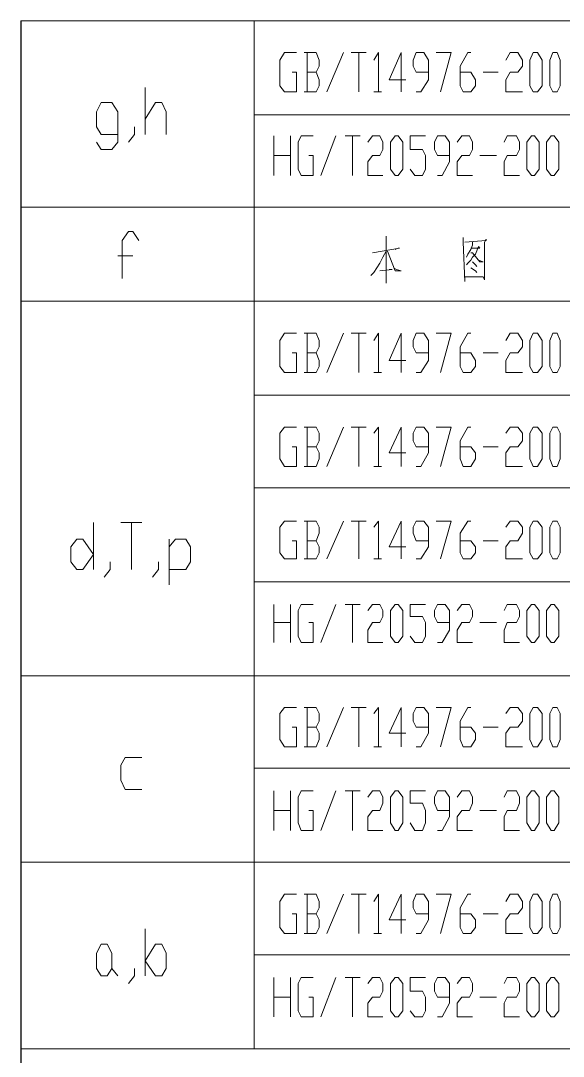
# Model space of a CAD drawing. Header units: millimetres. Extents: x 1435 to 2259, y 1083 to 2249.
# Drawn here: x 1990.8 to 2055.3, y 1394.8 to 1517.7 of the extents above; entities that cross this region are included whole.
import ezdxf

# ---------------------------------------------------------------- set-up
doc = ezdxf.new("R2010")
doc.units = ezdxf.units.MM
doc.layers.add('1', color=7, linetype='Continuous')

msp = doc.modelspace()

# ---------------------------------------------------------------- linework, layer by layer
at = {"layer": '1', "color": 0, "lineweight": 9}
for points in [[(2240.49, 1517.72), (1990.83, 1517.72)], [(2018.55, 1495.58), (2018.55, 1517.72)], [(2023.05, 1511.6), (2023.59, 1511.6), (2023.59, 1509.26), (2022.15, 1509.26), (2021.61, 1509.98), (2021.61, 1513.04), (2022.15, 1513.94), (2023.59, 1513.94)], [(2025.93, 1511.6), (2026.29, 1512.32), (2026.29, 1513.04), (2025.93, 1513.94), (2024.49, 1513.94)], [(2024.85, 1513.94), (2024.85, 1509.26)], [(2027.19, 1509.26), (2029.17, 1513.94)], [(2030.07, 1513.94), (2031.87, 1513.94)], [(2030.97, 1513.94), (2030.97, 1509.26)], [(2032.77, 1513.04), (2033.31, 1513.94), (2033.31, 1509.26)], [(2036.55, 1510.7), (2034.57, 1510.7), (2036.01, 1513.94), (2036.01, 1509.26)], [(2037.81, 1509.26), (2038.35, 1509.26), (2039.25, 1510.7), (2039.25, 1513.04), (2038.71, 1513.94), (2037.81, 1513.94), (2037.45, 1513.04), (2037.45, 1512.32), (2037.81, 1511.6), (2039.25, 1511.6)], [(2040.15, 1513.94), (2041.95, 1513.94), (2040.69, 1509.26)], [(2043.03, 1511.6), (2044.29, 1511.6), (2044.83, 1510.7), (2044.83, 1509.98), (2044.29, 1509.26), (2043.39, 1509.26), (2043.03, 1509.98), (2043.03, 1512.32), (2043.93, 1513.94), (2044.29, 1513.94)], [(2048.43, 1513.04), (2048.97, 1513.94), (2049.87, 1513.94), (2050.41, 1513.04), (2050.41, 1512.32), (2049.87, 1511.6), (2048.97, 1511.6), (2048.43, 1510.7), (2048.43, 1509.26), (2050.41, 1509.26)], [(2051.67, 1509.26), (2051.31, 1509.98), (2051.31, 1513.04), (2051.67, 1513.94), (2052.21, 1513.94), (2052.75, 1513.04), (2052.75, 1509.98), (2052.21, 1509.26), (2051.67, 1509.26)], [(2054.01, 1509.26), (2053.65, 1509.98), (2053.65, 1513.04), (2054.01, 1513.94), (2054.55, 1513.94), (2054.91, 1513.04), (2054.91, 1509.98), (2054.55, 1509.26), (2054.01, 1509.26)], [(2024.49, 1509.26), (2025.93, 1509.26), (2026.29, 1509.98), (2026.29, 1510.7), (2025.93, 1511.6), (2024.85, 1511.6)], [(2045.73, 1511.6), (2047.53, 1511.6)], [(2005.59, 1504.22), (2005.59, 1509.8)], [(2032.77, 1509.26), (2033.67, 1509.26)], [(1999.83, 1503.32), (2000.37, 1502.42), (2001.63, 1502.42), (2002.35, 1503.32), (2002.35, 1506.92), (2001.63, 1508), (2000.37, 1508), (1999.83, 1506.92), (1999.83, 1505.12), (2000.37, 1504.22), (2002.35, 1504.22)], [(2005.59, 1506.02), (2006.85, 1508), (2007.57, 1508), (2008.11, 1506.92), (2008.11, 1504.22)], [(2240.49, 1506.56), (2018.55, 1506.56)], [(2004.33, 1505.12), (2004.33, 1504.22), (2003.61, 1503.32)], [(2020.89, 1499.36), (2020.89, 1504.04)], [(2022.87, 1504.04), (2022.87, 1499.36)], [(2025.03, 1501.7), (2025.57, 1501.7), (2025.57, 1499.36), (2024.13, 1499.36), (2023.77, 1500.08), (2023.77, 1503.32), (2024.13, 1504.04), (2025.57, 1504.04)], [(2026.47, 1499.36), (2028.27, 1504.04)], [(2029.35, 1504.04), (2031.15, 1504.04)], [(2030.25, 1504.04), (2030.25, 1499.36)], [(2032.05, 1503.32), (2032.59, 1504.04), (2033.49, 1504.04), (2033.85, 1503.32), (2033.85, 1502.42), (2033.49, 1501.7), (2032.59, 1501.7), (2032.05, 1500.98), (2032.05, 1499.36), (2033.85, 1499.36)], [(2035.29, 1499.36), (2034.75, 1500.08), (2034.75, 1503.32), (2035.29, 1504.04), (2035.65, 1504.04), (2036.19, 1503.32), (2036.19, 1500.08), (2035.65, 1499.36), (2035.29, 1499.36)], [(2037.09, 1500.08), (2037.63, 1499.36), (2038.53, 1499.36), (2038.89, 1500.08), (2038.89, 1501.7), (2038.53, 1502.42), (2037.09, 1502.42), (2037.09, 1504.04), (2038.89, 1504.04)], [(2040.33, 1499.36), (2040.87, 1499.36), (2041.77, 1500.98), (2041.77, 1503.32), (2041.23, 1504.04), (2040.33, 1504.04), (2039.97, 1503.32), (2039.97, 1502.42), (2040.33, 1501.7), (2041.77, 1501.7)], [(2042.67, 1503.32), (2043.21, 1504.04), (2044.11, 1504.04), (2044.47, 1503.32), (2044.47, 1502.42), (2044.11, 1501.7), (2043.21, 1501.7), (2042.67, 1500.98), (2042.67, 1499.36), (2044.47, 1499.36)], [(2048.25, 1503.32), (2048.61, 1504.04), (2049.69, 1504.04), (2050.05, 1503.32), (2050.05, 1502.42), (2049.69, 1501.7), (2048.61, 1501.7), (2048.25, 1500.98), (2048.25, 1499.36), (2050.05, 1499.36)], [(2051.49, 1499.36), (2050.95, 1500.08), (2050.95, 1503.32), (2051.49, 1504.04), (2051.85, 1504.04), (2052.39, 1503.32), (2052.39, 1500.08), (2051.85, 1499.36), (2051.49, 1499.36)], [(2053.83, 1499.36), (2053.29, 1500.08), (2053.29, 1503.32), (2053.83, 1504.04), (2054.19, 1504.04), (2054.73, 1503.32), (2054.73, 1500.08), (2054.19, 1499.36), (2053.83, 1499.36)], [(2020.89, 1501.7), (2022.87, 1501.7)], [(2045.37, 1501.7), (2047.35, 1501.7)], [(2241.03, 1495.58), (1990.83, 1495.58)], [(2240.49, 1495.58), (1990.83, 1495.58)], [(2018.55, 1484.42), (2018.55, 1495.58)], [(2004.87, 1491.62), (2004.15, 1492.7), (2003.61, 1492.7), (2002.89, 1491.62), (2002.89, 1487.12)], [(2034.21, 1492.16), (2034.21, 1486.58), (2034.21, 1486.76), (2034.21, 1487.3)], [(2043.39, 1491.98), (2043.39, 1491.44), (2043.57, 1486.76), (2043.57, 1487.3), (2045.73, 1487.3), (2045.55, 1487.3), (2045.19, 1487.3)], [(2043.57, 1491.44), (2046.09, 1491.62), (2046.09, 1491.8), (2045.91, 1491.44), (2045.91, 1487.3), (2045.91, 1486.94), (2045.73, 1487.3)], [(2044.47, 1491.44), (2044.47, 1491.08), (2044.29, 1490.54), (2043.93, 1490), (2043.75, 1489.64)], [(2034.21, 1490.36), (2033.85, 1489.64), (2033.49, 1488.92), (2033.13, 1488.38), (2032.77, 1487.84), (2032.41, 1487.48)], [(2032.59, 1490.18), (2035.83, 1490.72), (2035.65, 1490.72), (2035.29, 1490.54)], [(2034.39, 1490.36), (2035.29, 1488.02), (2036.01, 1488.02), (2035.47, 1488.2), (2035.11, 1488.38)], [(2044.29, 1490.72), (2044.47, 1490.72), (2045.37, 1490.72), (2045.19, 1490.9), (2044.83, 1490), (2044.47, 1489.64), (2044.29, 1489.28), (2043.93, 1488.92), (2043.75, 1488.74)], [(2044.29, 1490.18), (2044.47, 1490.18), (2045.37, 1489.1), (2045.73, 1489.1), (2045.19, 1489.28)], [(2002.35, 1489.82), (2004.15, 1489.82)], [(2044.47, 1489.1), (2044.83, 1488.74), (2045.01, 1488.56)], [(2033.49, 1488.02), (2034.93, 1488.2), (2034.93, 1488.2), (2034.57, 1488.2)], [(2044.29, 1488.38), (2044.83, 1488.02), (2045.01, 1487.84)], [(2241.03, 1484.42), (1990.83, 1484.42)], [(2240.49, 1484.42), (1990.83, 1484.42)], [(2018.55, 1439.96), (2018.55, 1484.42)], [(2023.05, 1478.3), (2023.59, 1478.3), (2023.59, 1475.96), (2022.15, 1475.96), (2021.61, 1476.68), (2021.61, 1479.74), (2022.15, 1480.64), (2023.59, 1480.64)], [(2025.93, 1478.3), (2026.29, 1479.02), (2026.29, 1479.74), (2025.93, 1480.64), (2024.49, 1480.64)], [(2024.85, 1480.64), (2024.85, 1475.96)], [(2027.19, 1475.96), (2029.17, 1480.64)], [(2030.07, 1480.64), (2031.87, 1480.64)], [(2030.97, 1480.64), (2030.97, 1475.96)], [(2032.77, 1479.74), (2033.31, 1480.64), (2033.31, 1475.96)], [(2036.55, 1477.4), (2034.57, 1477.4), (2036.01, 1480.64), (2036.01, 1475.96)], [(2037.81, 1475.96), (2038.35, 1475.96), (2039.25, 1477.4), (2039.25, 1479.74), (2038.71, 1480.64), (2037.81, 1480.64), (2037.45, 1479.74), (2037.45, 1479.02), (2037.81, 1478.3), (2039.25, 1478.3)], [(2040.15, 1480.64), (2041.95, 1480.64), (2040.69, 1475.96)], [(2043.03, 1478.3), (2044.29, 1478.3), (2044.83, 1477.4), (2044.83, 1476.68), (2044.29, 1475.96), (2043.39, 1475.96), (2043.03, 1476.68), (2043.03, 1479.02), (2043.93, 1480.64), (2044.29, 1480.64)], [(2048.43, 1479.74), (2048.97, 1480.64), (2049.87, 1480.64), (2050.41, 1479.74), (2050.41, 1479.02), (2049.87, 1478.3), (2048.97, 1478.3), (2048.43, 1477.4), (2048.43, 1475.96), (2050.41, 1475.96)], [(2051.67, 1475.96), (2051.31, 1476.68), (2051.31, 1479.74), (2051.67, 1480.64), (2052.21, 1480.64), (2052.75, 1479.74), (2052.75, 1476.68), (2052.21, 1475.96), (2051.67, 1475.96)], [(2054.01, 1475.96), (2053.65, 1476.68), (2053.65, 1479.74), (2054.01, 1480.64), (2054.55, 1480.64), (2054.91, 1479.74), (2054.91, 1476.68), (2054.55, 1475.96), (2054.01, 1475.96)], [(2024.49, 1475.96), (2025.93, 1475.96), (2026.29, 1476.68), (2026.29, 1477.4), (2025.93, 1478.3), (2024.85, 1478.3)], [(2045.73, 1478.3), (2047.53, 1478.3)], [(2032.77, 1475.96), (2033.67, 1475.96)], [(2240.49, 1473.26), (2018.55, 1473.26)], [(2023.05, 1467.14), (2023.59, 1467.14), (2023.59, 1464.8), (2022.15, 1464.8), (2021.61, 1465.7), (2021.61, 1468.76), (2022.15, 1469.48), (2023.59, 1469.48)], [(2025.93, 1467.14), (2026.29, 1467.86), (2026.29, 1468.76), (2025.93, 1469.48), (2024.49, 1469.48)], [(2024.85, 1469.48), (2024.85, 1464.8)], [(2027.19, 1464.8), (2029.17, 1469.48)], [(2030.07, 1469.48), (2031.87, 1469.48)], [(2030.97, 1469.48), (2030.97, 1464.8)], [(2032.77, 1468.76), (2033.31, 1469.48), (2033.31, 1464.8)], [(2036.55, 1466.42), (2034.57, 1466.42), (2036.01, 1469.48), (2036.01, 1464.8)], [(2037.81, 1464.8), (2038.35, 1464.8), (2039.25, 1466.42), (2039.25, 1468.76), (2038.71, 1469.48), (2037.81, 1469.48), (2037.45, 1468.76), (2037.45, 1467.86), (2037.81, 1467.14), (2039.25, 1467.14)], [(2040.15, 1469.48), (2041.95, 1469.48), (2040.69, 1464.8)], [(2043.03, 1467.14), (2044.29, 1467.14), (2044.83, 1466.42), (2044.83, 1465.7), (2044.29, 1464.8), (2043.39, 1464.8), (2043.03, 1465.7), (2043.03, 1467.86), (2043.93, 1469.48), (2044.29, 1469.48)], [(2048.43, 1468.76), (2048.97, 1469.48), (2049.87, 1469.48), (2050.41, 1468.76), (2050.41, 1467.86), (2049.87, 1467.14), (2048.97, 1467.14), (2048.43, 1466.42), (2048.43, 1464.8), (2050.41, 1464.8)], [(2051.67, 1464.8), (2051.31, 1465.7), (2051.31, 1468.76), (2051.67, 1469.48), (2052.21, 1469.48), (2052.75, 1468.76), (2052.75, 1465.7), (2052.21, 1464.8), (2051.67, 1464.8)], [(2054.01, 1464.8), (2053.65, 1465.7), (2053.65, 1468.76), (2054.01, 1469.48), (2054.55, 1469.48), (2054.91, 1468.76), (2054.91, 1465.7), (2054.55, 1464.8), (2054.01, 1464.8)], [(2024.49, 1464.8), (2025.93, 1464.8), (2026.29, 1465.7), (2026.29, 1466.42), (2025.93, 1467.14), (2024.85, 1467.14)], [(2045.73, 1467.14), (2047.53, 1467.14)], [(2032.77, 1464.8), (2033.67, 1464.8)], [(2240.49, 1462.28), (2018.55, 1462.28)], [(1999.47, 1458.14), (1999.47, 1452.56)], [(2002.71, 1458.14), (2005.23, 1458.14)], [(2003.97, 1458.14), (2003.97, 1452.56)], [(2023.05, 1455.98), (2023.59, 1455.98), (2023.59, 1453.82), (2022.15, 1453.82), (2021.61, 1454.54), (2021.61, 1457.6), (2022.15, 1458.32), (2023.59, 1458.32)], [(2025.93, 1455.98), (2026.29, 1456.88), (2026.29, 1457.6), (2025.93, 1458.32), (2024.49, 1458.32)], [(2024.85, 1458.32), (2024.85, 1453.82)], [(2027.19, 1453.82), (2029.17, 1458.32)], [(2030.07, 1458.32), (2031.87, 1458.32)], [(2030.97, 1458.32), (2030.97, 1453.82)], [(2032.77, 1457.6), (2033.31, 1458.32), (2033.31, 1453.82)], [(2036.55, 1455.26), (2034.57, 1455.26), (2036.01, 1458.32), (2036.01, 1453.82)], [(2037.81, 1453.82), (2038.35, 1453.82), (2039.25, 1455.26), (2039.25, 1457.6), (2038.71, 1458.32), (2037.81, 1458.32), (2037.45, 1457.6), (2037.45, 1456.88), (2037.81, 1455.98), (2039.25, 1455.98)], [(2040.15, 1458.32), (2041.95, 1458.32), (2040.69, 1453.82)], [(2043.03, 1455.98), (2044.29, 1455.98), (2044.83, 1455.26), (2044.83, 1454.54), (2044.29, 1453.82), (2043.39, 1453.82), (2043.03, 1454.54), (2043.03, 1456.88), (2043.93, 1458.32), (2044.29, 1458.32)], [(2048.43, 1457.6), (2048.97, 1458.32), (2049.87, 1458.32), (2050.41, 1457.6), (2050.41, 1456.88), (2049.87, 1455.98), (2048.97, 1455.98), (2048.43, 1455.26), (2048.43, 1453.82), (2050.41, 1453.82)], [(2051.67, 1453.82), (2051.31, 1454.54), (2051.31, 1457.6), (2051.67, 1458.32), (2052.21, 1458.32), (2052.75, 1457.6), (2052.75, 1454.54), (2052.21, 1453.82), (2051.67, 1453.82)], [(2054.01, 1453.82), (2053.65, 1454.54), (2053.65, 1457.6), (2054.01, 1458.32), (2054.55, 1458.32), (2054.91, 1457.6), (2054.91, 1454.54), (2054.55, 1453.82), (2054.01, 1453.82)], [(1999.47, 1454.36), (1998.21, 1452.56), (1997.49, 1452.56), (1996.77, 1453.46), (1996.77, 1455.26), (1997.49, 1456.16), (1998.21, 1456.16), (1999.47, 1454.36)], [(2008.47, 1450.76), (2008.47, 1456.16)], [(2008.47, 1455.26), (2009.19, 1456.16), (2010.45, 1456.16), (2010.99, 1455.26), (2010.99, 1453.46), (2010.45, 1452.56), (2008.47, 1452.56)], [(2024.49, 1453.82), (2025.93, 1453.82), (2026.29, 1454.54), (2026.29, 1455.26), (2025.93, 1455.98), (2024.85, 1455.98)], [(2045.73, 1455.98), (2047.53, 1455.98)], [(2001.45, 1453.46), (2001.45, 1452.56), (2000.73, 1451.66)], [(2007.21, 1453.46), (2007.21, 1452.56), (2006.49, 1451.66)], [(2032.77, 1453.82), (2033.67, 1453.82)], [(2240.49, 1451.12), (2018.55, 1451.12)], [(2020.89, 1443.92), (2020.89, 1448.42)], [(2022.87, 1448.42), (2022.87, 1443.92)], [(2025.03, 1446.26), (2025.57, 1446.26), (2025.57, 1443.92), (2024.13, 1443.92), (2023.77, 1444.64), (2023.77, 1447.7), (2024.13, 1448.42), (2025.57, 1448.42)], [(2026.47, 1443.92), (2028.27, 1448.42)], [(2029.35, 1448.42), (2031.15, 1448.42)], [(2030.25, 1448.42), (2030.25, 1443.92)], [(2032.05, 1447.7), (2032.59, 1448.42), (2033.49, 1448.42), (2033.85, 1447.7), (2033.85, 1446.98), (2033.49, 1446.26), (2032.59, 1446.26), (2032.05, 1445.36), (2032.05, 1443.92), (2033.85, 1443.92)], [(2035.29, 1443.92), (2034.75, 1444.64), (2034.75, 1447.7), (2035.29, 1448.42), (2035.65, 1448.42), (2036.19, 1447.7), (2036.19, 1444.64), (2035.65, 1443.92), (2035.29, 1443.92)], [(2037.09, 1444.64), (2037.63, 1443.92), (2038.53, 1443.92), (2038.89, 1444.64), (2038.89, 1446.26), (2038.53, 1446.98), (2037.09, 1446.98), (2037.09, 1448.42), (2038.89, 1448.42)], [(2040.33, 1443.92), (2040.87, 1443.92), (2041.77, 1445.36), (2041.77, 1447.7), (2041.23, 1448.42), (2040.33, 1448.42), (2039.97, 1447.7), (2039.97, 1446.98), (2040.33, 1446.26), (2041.77, 1446.26)], [(2042.67, 1447.7), (2043.21, 1448.42), (2044.11, 1448.42), (2044.47, 1447.7), (2044.47, 1446.98), (2044.11, 1446.26), (2043.21, 1446.26), (2042.67, 1445.36), (2042.67, 1443.92), (2044.47, 1443.92)], [(2048.25, 1447.7), (2048.61, 1448.42), (2049.69, 1448.42), (2050.05, 1447.7), (2050.05, 1446.98), (2049.69, 1446.26), (2048.61, 1446.26), (2048.25, 1445.36), (2048.25, 1443.92), (2050.05, 1443.92)], [(2051.49, 1443.92), (2050.95, 1444.64), (2050.95, 1447.7), (2051.49, 1448.42), (2051.85, 1448.42), (2052.39, 1447.7), (2052.39, 1444.64), (2051.85, 1443.92), (2051.49, 1443.92)], [(2053.83, 1443.92), (2053.29, 1444.64), (2053.29, 1447.7), (2053.83, 1448.42), (2054.19, 1448.42), (2054.73, 1447.7), (2054.73, 1444.64), (2054.19, 1443.92), (2053.83, 1443.92)], [(2020.89, 1446.26), (2022.87, 1446.26)], [(2045.37, 1446.26), (2047.35, 1446.26)], [(2240.49, 1439.96), (1990.83, 1439.96)], [(2240.49, 1439.96), (1990.83, 1439.96)], [(2018.55, 1417.82), (2018.55, 1439.96)], [(2023.05, 1433.84), (2023.59, 1433.84), (2023.59, 1431.5), (2022.15, 1431.5), (2021.61, 1432.4), (2021.61, 1435.46), (2022.15, 1436.18), (2023.59, 1436.18)], [(2025.93, 1433.84), (2026.29, 1434.56), (2026.29, 1435.46), (2025.93, 1436.18), (2024.49, 1436.18)], [(2024.85, 1436.18), (2024.85, 1431.5)], [(2027.19, 1431.5), (2029.17, 1436.18)], [(2030.07, 1436.18), (2031.87, 1436.18)], [(2030.97, 1436.18), (2030.97, 1431.5)], [(2032.77, 1435.46), (2033.31, 1436.18), (2033.31, 1431.5)], [(2036.55, 1433.12), (2034.57, 1433.12), (2036.01, 1436.18), (2036.01, 1431.5)], [(2037.81, 1431.5), (2038.35, 1431.5), (2039.25, 1433.12), (2039.25, 1435.46), (2038.71, 1436.18), (2037.81, 1436.18), (2037.45, 1435.46), (2037.45, 1434.56), (2037.81, 1433.84), (2039.25, 1433.84)], [(2040.15, 1436.18), (2041.95, 1436.18), (2040.69, 1431.5)], [(2043.03, 1433.84), (2044.29, 1433.84), (2044.83, 1433.12), (2044.83, 1432.4), (2044.29, 1431.5), (2043.39, 1431.5), (2043.03, 1432.4), (2043.03, 1434.56), (2043.93, 1436.18), (2044.29, 1436.18)], [(2048.43, 1435.46), (2048.97, 1436.18), (2049.87, 1436.18), (2050.41, 1435.46), (2050.41, 1434.56), (2049.87, 1433.84), (2048.97, 1433.84), (2048.43, 1433.12), (2048.43, 1431.5), (2050.41, 1431.5)], [(2051.67, 1431.5), (2051.31, 1432.4), (2051.31, 1435.46), (2051.67, 1436.18), (2052.21, 1436.18), (2052.75, 1435.46), (2052.75, 1432.4), (2052.21, 1431.5), (2051.67, 1431.5)], [(2054.01, 1431.5), (2053.65, 1432.4), (2053.65, 1435.46), (2054.01, 1436.18), (2054.55, 1436.18), (2054.91, 1435.46), (2054.91, 1432.4), (2054.55, 1431.5), (2054.01, 1431.5)], [(2024.49, 1431.5), (2025.93, 1431.5), (2026.29, 1432.4), (2026.29, 1433.12), (2025.93, 1433.84), (2024.85, 1433.84)], [(2045.73, 1433.84), (2047.53, 1433.84)], [(2032.77, 1431.5), (2033.67, 1431.5)], [(2005.23, 1430.24), (2003.25, 1430.24), (2002.71, 1429.34), (2002.71, 1427.54), (2003.25, 1426.46), (2005.23, 1426.46)], [(2240.49, 1428.98), (2018.55, 1428.98)], [(2020.89, 1421.6), (2020.89, 1426.28)], [(2022.87, 1426.28), (2022.87, 1421.6)], [(2025.03, 1423.94), (2025.57, 1423.94), (2025.57, 1421.6), (2024.13, 1421.6), (2023.77, 1422.5), (2023.77, 1425.56), (2024.13, 1426.28), (2025.57, 1426.28)], [(2026.47, 1421.6), (2028.27, 1426.28)], [(2029.35, 1426.28), (2031.15, 1426.28)], [(2030.25, 1426.28), (2030.25, 1421.6)], [(2032.05, 1425.56), (2032.59, 1426.28), (2033.49, 1426.28), (2033.85, 1425.56), (2033.85, 1424.84), (2033.49, 1423.94), (2032.59, 1423.94), (2032.05, 1423.22), (2032.05, 1421.6), (2033.85, 1421.6)], [(2035.29, 1421.6), (2034.75, 1422.5), (2034.75, 1425.56), (2035.29, 1426.28), (2035.65, 1426.28), (2036.19, 1425.56), (2036.19, 1422.5), (2035.65, 1421.6), (2035.29, 1421.6)], [(2037.09, 1422.5), (2037.63, 1421.6), (2038.53, 1421.6), (2038.89, 1422.5), (2038.89, 1423.94), (2038.53, 1424.84), (2037.09, 1424.84), (2037.09, 1426.28), (2038.89, 1426.28)], [(2040.33, 1421.6), (2040.87, 1421.6), (2041.77, 1423.22), (2041.77, 1425.56), (2041.23, 1426.28), (2040.33, 1426.28), (2039.97, 1425.56), (2039.97, 1424.84), (2040.33, 1423.94), (2041.77, 1423.94)], [(2042.67, 1425.56), (2043.21, 1426.28), (2044.11, 1426.28), (2044.47, 1425.56), (2044.47, 1424.84), (2044.11, 1423.94), (2043.21, 1423.94), (2042.67, 1423.22), (2042.67, 1421.6), (2044.47, 1421.6)], [(2048.25, 1425.56), (2048.61, 1426.28), (2049.69, 1426.28), (2050.05, 1425.56), (2050.05, 1424.84), (2049.69, 1423.94), (2048.61, 1423.94), (2048.25, 1423.22), (2048.25, 1421.6), (2050.05, 1421.6)], [(2051.49, 1421.6), (2050.95, 1422.5), (2050.95, 1425.56), (2051.49, 1426.28), (2051.85, 1426.28), (2052.39, 1425.56), (2052.39, 1422.5), (2051.85, 1421.6), (2051.49, 1421.6)], [(2053.83, 1421.6), (2053.29, 1422.5), (2053.29, 1425.56), (2053.83, 1426.28), (2054.19, 1426.28), (2054.73, 1425.56), (2054.73, 1422.5), (2054.19, 1421.6), (2053.83, 1421.6)], [(2020.89, 1423.94), (2022.87, 1423.94)], [(2045.37, 1423.94), (2047.35, 1423.94)], [(2240.49, 1417.82), (1990.83, 1417.82)], [(2240.49, 1417.82), (1990.83, 1417.82)], [(2018.55, 1395.68), (2018.55, 1417.82)], [(2023.05, 1411.7), (2023.59, 1411.7), (2023.59, 1409.36), (2022.15, 1409.36), (2021.61, 1410.08), (2021.61, 1413.14), (2022.15, 1414.04), (2023.59, 1414.04)], [(2025.93, 1411.7), (2026.29, 1412.42), (2026.29, 1413.14), (2025.93, 1414.04), (2024.49, 1414.04)], [(2024.85, 1414.04), (2024.85, 1409.36)], [(2027.19, 1409.36), (2029.17, 1414.04)], [(2030.07, 1414.04), (2031.87, 1414.04)], [(2030.97, 1414.04), (2030.97, 1409.36)], [(2032.77, 1413.14), (2033.31, 1414.04), (2033.31, 1409.36)], [(2036.55, 1410.98), (2034.57, 1410.98), (2036.01, 1414.04), (2036.01, 1409.36)], [(2037.81, 1409.36), (2038.35, 1409.36), (2039.25, 1410.98), (2039.25, 1413.14), (2038.71, 1414.04), (2037.81, 1414.04), (2037.45, 1413.14), (2037.45, 1412.42), (2037.81, 1411.7), (2039.25, 1411.7)], [(2040.15, 1414.04), (2041.95, 1414.04), (2040.69, 1409.36)], [(2043.03, 1411.7), (2044.29, 1411.7), (2044.83, 1410.98), (2044.83, 1410.08), (2044.29, 1409.36), (2043.39, 1409.36), (2043.03, 1410.08), (2043.03, 1412.42), (2043.93, 1414.04), (2044.29, 1414.04)], [(2048.43, 1413.14), (2048.97, 1414.04), (2049.87, 1414.04), (2050.41, 1413.14), (2050.41, 1412.42), (2049.87, 1411.7), (2048.97, 1411.7), (2048.43, 1410.98), (2048.43, 1409.36), (2050.41, 1409.36)], [(2051.67, 1409.36), (2051.31, 1410.08), (2051.31, 1413.14), (2051.67, 1414.04), (2052.21, 1414.04), (2052.75, 1413.14), (2052.75, 1410.08), (2052.21, 1409.36), (2051.67, 1409.36)], [(2054.01, 1409.36), (2053.65, 1410.08), (2053.65, 1413.14), (2054.01, 1414.04), (2054.55, 1414.04), (2054.91, 1413.14), (2054.91, 1410.08), (2054.55, 1409.36), (2054.01, 1409.36)], [(2024.49, 1409.36), (2025.93, 1409.36), (2026.29, 1410.08), (2026.29, 1410.98), (2025.93, 1411.7), (2024.85, 1411.7)], [(2045.73, 1411.7), (2047.53, 1411.7)], [(2005.59, 1404.32), (2005.59, 1409.9)], [(2032.77, 1409.36), (2033.67, 1409.36)], [(2001.09, 1404.32), (2000.37, 1404.32), (1999.83, 1405.22), (1999.83, 1407.02), (2000.37, 1408.1), (2001.09, 1408.1), (2001.63, 1407.02), (2001.63, 1405.22), (2001.09, 1404.32)], [(2005.59, 1406.12), (2006.85, 1408.1), (2007.57, 1408.1), (2008.11, 1407.02), (2008.11, 1405.22), (2007.57, 1404.32), (2006.85, 1404.32), (2005.59, 1406.12)], [(2240.49, 1406.84), (2018.55, 1406.84)], [(2001.63, 1405.22), (2002.35, 1404.32)], [(2004.33, 1405.22), (2004.33, 1404.32), (2003.61, 1403.42)], [(2020.89, 1399.46), (2020.89, 1404.14)], [(2022.87, 1404.14), (2022.87, 1399.46)], [(2025.03, 1401.8), (2025.57, 1401.8), (2025.57, 1399.46), (2024.13, 1399.46), (2023.77, 1400.18), (2023.77, 1403.42), (2024.13, 1404.14), (2025.57, 1404.14)], [(2026.47, 1399.46), (2028.27, 1404.14)], [(2029.35, 1404.14), (2031.15, 1404.14)], [(2030.25, 1404.14), (2030.25, 1399.46)], [(2032.05, 1403.42), (2032.59, 1404.14), (2033.49, 1404.14), (2033.85, 1403.42), (2033.85, 1402.52), (2033.49, 1401.8), (2032.59, 1401.8), (2032.05, 1401.08), (2032.05, 1399.46), (2033.85, 1399.46)], [(2035.29, 1399.46), (2034.75, 1400.18), (2034.75, 1403.42), (2035.29, 1404.14), (2035.65, 1404.14), (2036.19, 1403.42), (2036.19, 1400.18), (2035.65, 1399.46), (2035.29, 1399.46)], [(2037.09, 1400.18), (2037.63, 1399.46), (2038.53, 1399.46), (2038.89, 1400.18), (2038.89, 1401.8), (2038.53, 1402.52), (2037.09, 1402.52), (2037.09, 1404.14), (2038.89, 1404.14)], [(2040.33, 1399.46), (2040.87, 1399.46), (2041.77, 1401.08), (2041.77, 1403.42), (2041.23, 1404.14), (2040.33, 1404.14), (2039.97, 1403.42), (2039.97, 1402.52), (2040.33, 1401.8), (2041.77, 1401.8)], [(2042.67, 1403.42), (2043.21, 1404.14), (2044.11, 1404.14), (2044.47, 1403.42), (2044.47, 1402.52), (2044.11, 1401.8), (2043.21, 1401.8), (2042.67, 1401.08), (2042.67, 1399.46), (2044.47, 1399.46)], [(2048.25, 1403.42), (2048.61, 1404.14), (2049.69, 1404.14), (2050.05, 1403.42), (2050.05, 1402.52), (2049.69, 1401.8), (2048.61, 1401.8), (2048.25, 1401.08), (2048.25, 1399.46), (2050.05, 1399.46)], [(2051.49, 1399.46), (2050.95, 1400.18), (2050.95, 1403.42), (2051.49, 1404.14), (2051.85, 1404.14), (2052.39, 1403.42), (2052.39, 1400.18), (2051.85, 1399.46), (2051.49, 1399.46)], [(2053.83, 1399.46), (2053.29, 1400.18), (2053.29, 1403.42), (2053.83, 1404.14), (2054.19, 1404.14), (2054.73, 1403.42), (2054.73, 1400.18), (2054.19, 1399.46), (2053.83, 1399.46)], [(2020.89, 1401.8), (2022.87, 1401.8)], [(2045.37, 1401.8), (2047.35, 1401.8)], [(2240.49, 1395.68), (1990.83, 1395.68)], [(2240.49, 1395.68), (1990.83, 1395.68)]]:
    msp.add_lwpolyline(points, dxfattribs=at)
at = {"layer": '1', "color": 0, "lineweight": 25}
for points in [[(1990.83, 1517.72), (1990.83, 1495.58)], [(1990.83, 1495.58), (1990.83, 1484.42)], [(1990.83, 1484.42), (1990.83, 1439.96)], [(1990.83, 1439.96), (1990.83, 1417.82)], [(1990.83, 1417.82), (1990.83, 1395.68)], [(1990.83, 1395.68), (1990.83, 1384.52)]]:
    msp.add_lwpolyline(points, dxfattribs=at)

doc.saveas('drawing.dxf')
